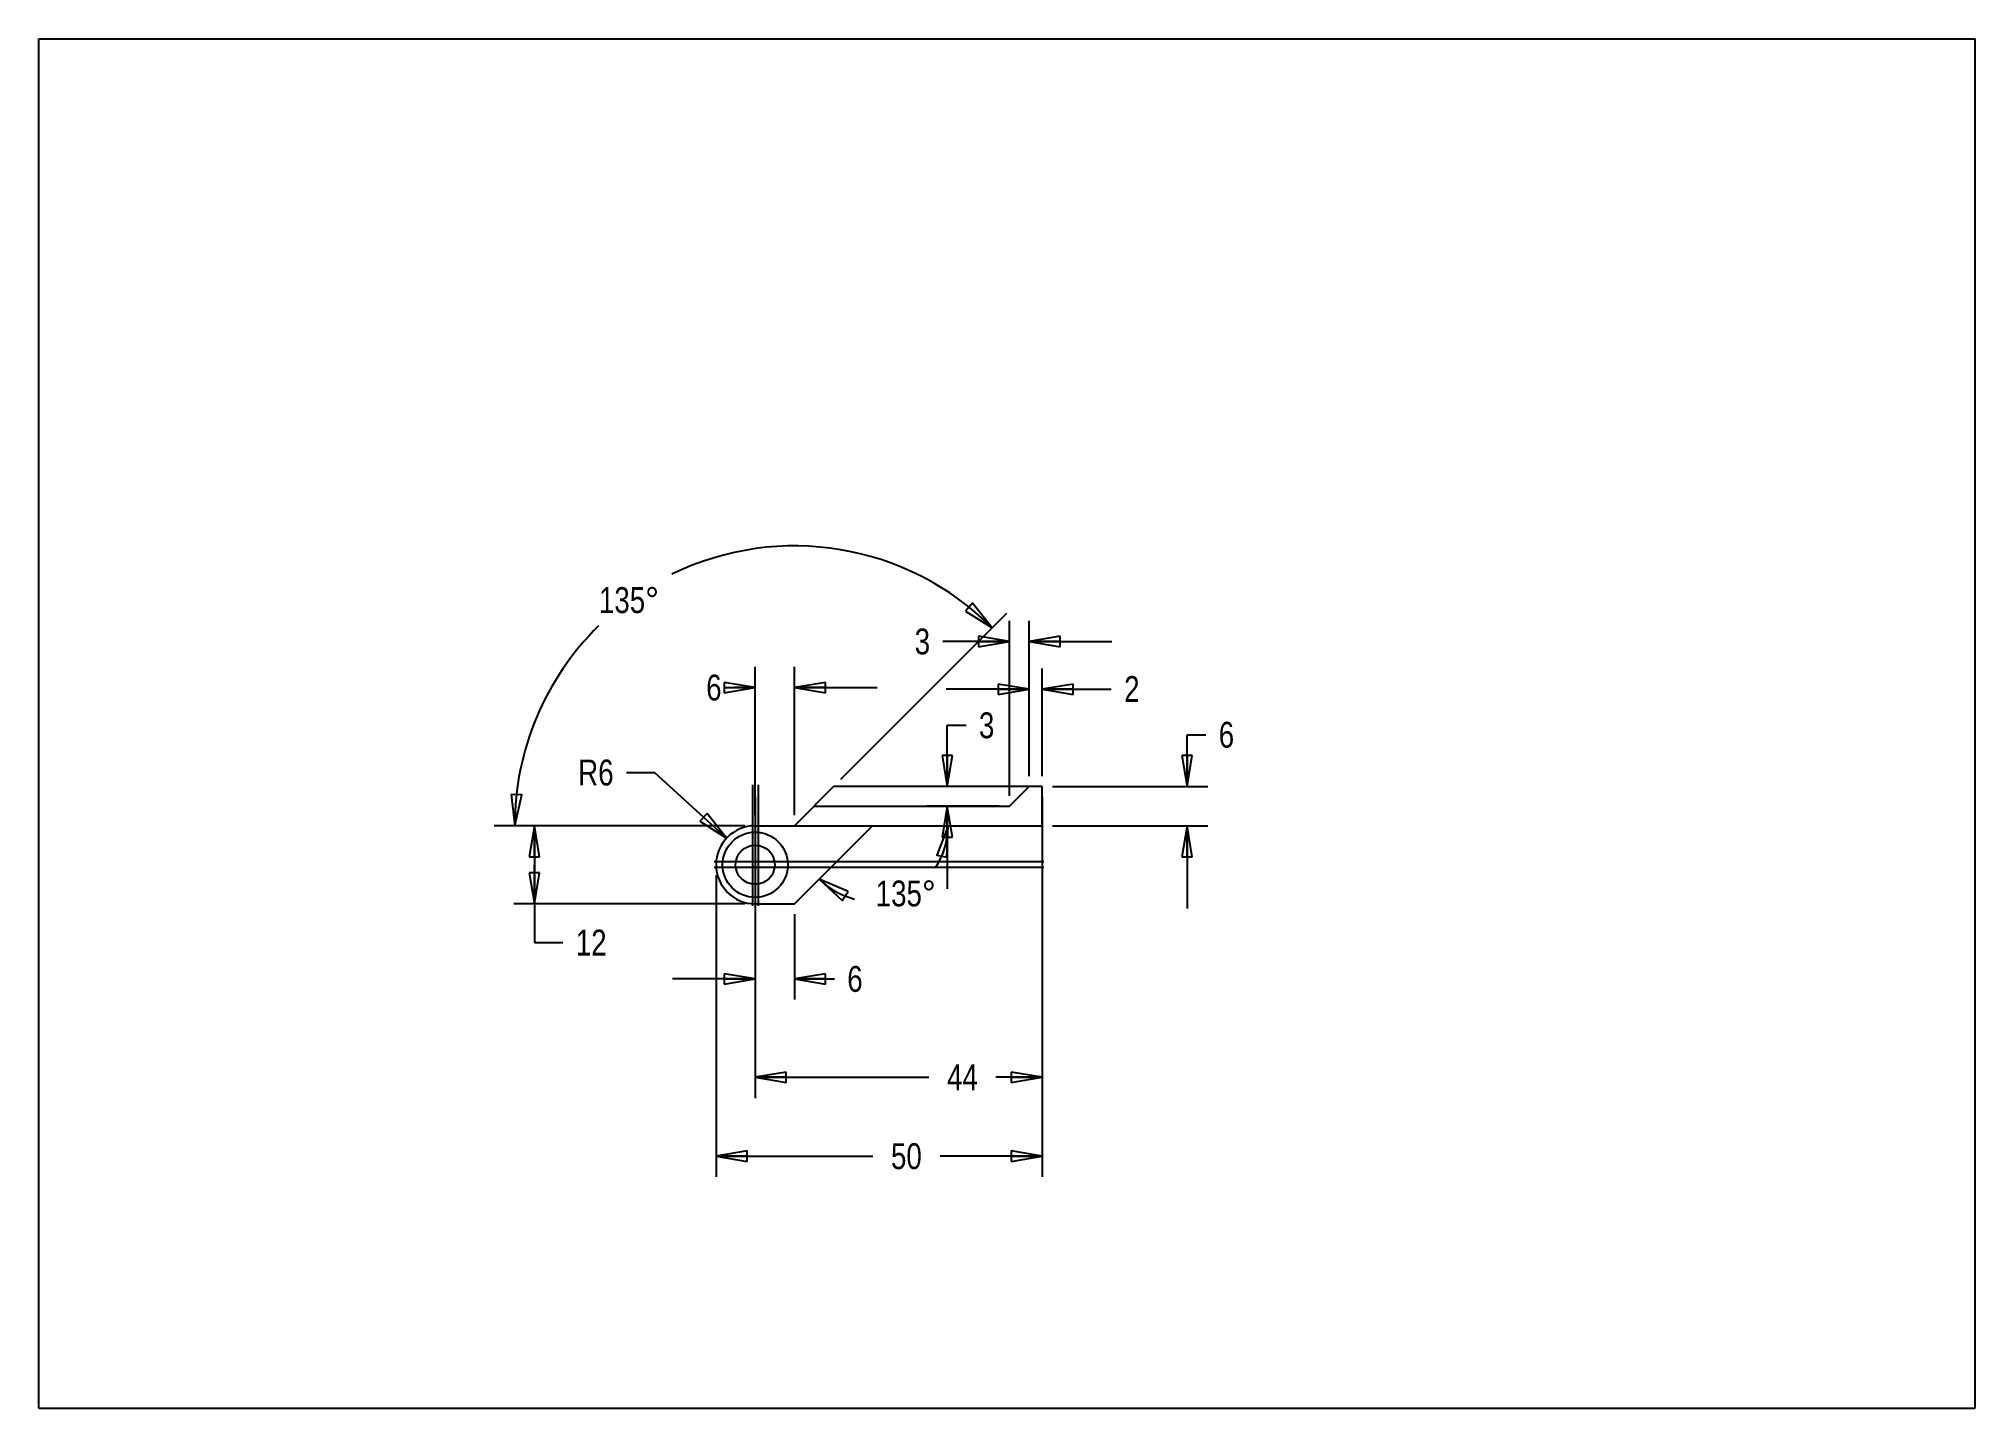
# Model space of a CAD drawing. Header units: inches. Extents: x 0 to 11.7, y 0 to 8.3.
import ezdxf

# ---------------------------------------------------------------- set-up
doc = ezdxf.new("R2010")
doc.units = ezdxf.units.IN
doc.header["$LTSCALE"] = 0.64311
doc.header["$MEASUREMENT"] = 0
doc.layers.get('0').update_dxf_attribs({"linetype": 'CONTINUOUS'})
doc.styles.get("Standard").update_dxf_attribs({"font": 'txt', "width": 0.8})
doc.dimstyles.new('DIMSTYLE_1', dxfattribs={"dimtxt": 0.15625, "dimasz": 0.1875, "dimexe": 0.125, "dimexo": 0.0625, "dimgap": 0.078125, "dimtad": 0, "dimtih": 1, "dimtoh": 1, "dimzin": 4, "dimdsep": 46, "dimtxsty": 'STANDARD', "dimblk": 'CLOSED', "dimblk1": 'CLOSED', "dimblk2": 'CLOSED', "dimcen": 0.09, "dimazin": 1, "dimtfac": 1, "dimtofl": 0, "dimtmove": 0, "dimatfit": 3, "dimldrblk": 'CLOSED', "dimfxl": 1, "dimtolj": 1, "dimtzin": 4, "dimarcsym": 0})
doc.dimstyles.new('DIMSTYLE_2', dxfattribs={"dimtxt": 0.15625, "dimasz": 0.1875, "dimexe": 0.125, "dimexo": 0.0625, "dimgap": 0.078125, "dimtad": 0, "dimtih": 1, "dimtoh": 1, "dimdec": 1, "dimzin": 4, "dimdsep": 46, "dimtxsty": 'STANDARD', "dimblk": 'CLOSED', "dimblk1": 'CLOSED', "dimblk2": 'CLOSED', "dimcen": 0.09, "dimazin": 1, "dimtfac": 1, "dimtofl": 0, "dimtmove": 0, "dimatfit": 3, "dimldrblk": 'CLOSED', "dimfxl": 1, "dimtolj": 1, "dimtzin": 4, "dimarcsym": 0})
doc.dimstyles.new('DIMSTYLE_3', dxfattribs={"dimtxt": 0.15625, "dimasz": 0.1875, "dimexe": 0.125, "dimexo": 0.0625, "dimgap": 0.09, "dimtad": 0, "dimtih": 1, "dimtoh": 1, "dimzin": 4, "dimdsep": 46, "dimtxsty": 'STANDARD', "dimblk": 'CLOSED', "dimblk1": 'CLOSED', "dimblk2": 'CLOSED', "dimcen": 0.09, "dimazin": 1, "dimtfac": 1, "dimtofl": 0, "dimtmove": 0, "dimatfit": 3, "dimldrblk": 'CLOSED', "dimfxl": 1, "dimtolj": 1, "dimtzin": 4, "dimarcsym": 0})

# ---------------------------------------------------------------- blocks, each defined once
blk = doc.blocks.new('_CLOSED')
at = {"color": 0, "linetype": 'BYBLOCK'}
for p, q in [((0, 0), (-1, 0.167)), ((-1, 0.167), (-1, -0.167)), ((-1, -0.167), (0, 0)), ((-1, 0), (0, 0))]:
    blk.add_line(p, q, dxfattribs=at)
blk = doc.blocks.new('*D0')
at = {"color": 2, "linetype": 'CONTINUOUS'}
for p, q in [((4.326, 2.982), (4.326, 2.467)), ((4.563, 2.982), (4.563, 2.467)), ((4.326, 2.592), (3.826, 2.592)), ((4.563, 2.592), (4.804, 2.592))]:
    blk.add_line(p, q, dxfattribs=at)
at = {"color": 2, "linetype": 'CONTINUOUS', "xscale": 0.1875, "yscale": 0.1875, "zscale": 0.1875}
blk.add_blockref('_CLOSED', (4.326, 2.592), dxfattribs=at)
at = {"color": 2, "linetype": 'CONTINUOUS', "xscale": 0.1875, "yscale": 0.1875, "zscale": 0.1875, "rotation": 180}
blk.add_blockref('_CLOSED', (4.563, 2.592), dxfattribs=at)
at = {"color": 2, "linetype": 'CONTINUOUS', "insert": (4.882, 2.67), "char_height": 0.156, "width": 0.125, "attachment_point": 1, "line_spacing_factor": 0.9}
blk.add_mtext('6', dxfattribs=at)
blk = doc.blocks.new('*D1')
at = {"color": 2, "linetype": 'CONTINUOUS'}
for p, q in [((6.934, 3.754), (6.934, 4.066)), ((6.934, 4.066), (7.047, 4.066)), ((6.121, 3.754), (7.059, 3.754)), ((6.121, 3.517), (7.059, 3.517)), ((6.934, 3.517), (6.934, 3.017))]:
    blk.add_line(p, q, dxfattribs=at)
at = {"color": 2, "linetype": 'CONTINUOUS', "xscale": 0.1875, "yscale": 0.1875, "zscale": 0.1875}
for p, rotation in [((6.934, 3.754), 270), ((6.934, 3.517), 90)]:
    blk.add_blockref('_CLOSED', p, dxfattribs=dict(at, rotation=rotation))
at = {"color": 2, "linetype": 'CONTINUOUS', "insert": (7.125, 4.144), "char_height": 0.156, "width": 0.125, "attachment_point": 1, "line_spacing_factor": 0.9}
blk.add_mtext('6', dxfattribs=at)
blk = doc.blocks.new('*D2')
at = {"color": 2, "linetype": 'CONTINUOUS'}
for p, q in [((4.326, 3.691), (4.326, 1.873)), ((6.059, 3.691), (6.059, 1.873)), ((4.326, 1.998), (5.374, 1.998)), ((6.059, 1.998), (5.78, 1.998))]:
    blk.add_line(p, q, dxfattribs=at)
at = {"color": 2, "linetype": 'CONTINUOUS', "xscale": 0.1875, "yscale": 0.1875, "zscale": 0.1875, "rotation": 180}
blk.add_blockref('_CLOSED', (4.326, 1.998), dxfattribs=at)
at = {"color": 2, "linetype": 'CONTINUOUS', "xscale": 0.1875, "yscale": 0.1875, "zscale": 0.1875}
blk.add_blockref('_CLOSED', (6.059, 1.998), dxfattribs=at)
at = {"color": 2, "linetype": 'CONTINUOUS', "insert": (5.577, 2.076), "char_height": 0.1562, "width": 0.25, "attachment_point": 2, "line_spacing_factor": 0.9}
blk.add_mtext('44', dxfattribs=at)
blk = doc.blocks.new('*D3')
at = {"color": 2, "linetype": 'CONTINUOUS'}
for p, q in [((4.326, 3.58), (4.326, 4.476)), ((4.563, 3.58), (4.563, 4.476)), ((4.326, 4.351), (4.201, 4.351)), ((4.563, 4.351), (5.063, 4.351))]:
    blk.add_line(p, q, dxfattribs=at)
at = {"color": 2, "linetype": 'CONTINUOUS', "xscale": 0.1875, "yscale": 0.1875, "zscale": 0.1875}
blk.add_blockref('_CLOSED', (4.326, 4.351), dxfattribs=at)
at = {"color": 2, "linetype": 'CONTINUOUS', "xscale": 0.1875, "yscale": 0.1875, "zscale": 0.1875, "rotation": 180}
blk.add_blockref('_CLOSED', (4.563, 4.351), dxfattribs=at)
at = {"color": 2, "linetype": 'CONTINUOUS', "insert": (4.123, 4.429), "char_height": 0.156, "width": 0.125, "attachment_point": 3, "line_spacing_factor": 0.9}
blk.add_mtext('6', dxfattribs=at)
blk = doc.blocks.new('*D4')
at = {"color": 2, "linetype": 'CONTINUOUS'}
for p, q in [((5.486, 3.754), (5.486, 4.123)), ((5.486, 4.123), (5.599, 4.123)), ((5.917, 3.754), (5.361, 3.754)), ((5.799, 3.635), (5.361, 3.635)), ((5.486, 3.635), (5.486, 3.135))]:
    blk.add_line(p, q, dxfattribs=at)
at = {"color": 2, "linetype": 'CONTINUOUS', "xscale": 0.1875, "yscale": 0.1875, "zscale": 0.1875}
for p, rotation in [((5.486, 3.754), 270), ((5.486, 3.635), 90)]:
    blk.add_blockref('_CLOSED', p, dxfattribs=dict(at, rotation=rotation))
at = {"color": 2, "linetype": 'CONTINUOUS', "insert": (5.677, 4.201), "char_height": 0.156, "width": 0.125, "attachment_point": 1, "line_spacing_factor": 0.9}
blk.add_mtext('3', dxfattribs=at)
blk = doc.blocks.new('*D5')
at = {"color": 2, "linetype": 'CONTINUOUS'}
for p, q in [((5.98, 3.816), (5.98, 4.466)), ((6.059, 3.816), (6.059, 4.466)), ((5.98, 4.341), (5.48, 4.341)), ((6.059, 4.341), (6.476, 4.341))]:
    blk.add_line(p, q, dxfattribs=at)
at = {"color": 2, "linetype": 'CONTINUOUS', "xscale": 0.1875, "yscale": 0.1875, "zscale": 0.1875}
blk.add_blockref('_CLOSED', (5.98, 4.341), dxfattribs=at)
at = {"color": 2, "linetype": 'CONTINUOUS', "xscale": 0.1875, "yscale": 0.1875, "zscale": 0.1875, "rotation": 180}
blk.add_blockref('_CLOSED', (6.059, 4.341), dxfattribs=at)
at = {"color": 2, "linetype": 'CONTINUOUS', "insert": (6.554, 4.42), "char_height": 0.156, "width": 0.125, "attachment_point": 1, "line_spacing_factor": 0.9}
blk.add_mtext('2', dxfattribs=at)
blk = doc.blocks.new('*D6')
at = {"color": 2, "linetype": 'CONTINUOUS'}
for p, q in [((5.862, 3.698), (5.862, 4.754)), ((5.98, 3.816), (5.98, 4.754)), ((5.862, 4.629), (5.46, 4.629)), ((5.98, 4.629), (6.48, 4.629))]:
    blk.add_line(p, q, dxfattribs=at)
at = {"color": 2, "linetype": 'CONTINUOUS', "xscale": 0.1875, "yscale": 0.1875, "zscale": 0.1875}
blk.add_blockref('_CLOSED', (5.862, 4.629), dxfattribs=at)
at = {"color": 2, "linetype": 'CONTINUOUS', "xscale": 0.1875, "yscale": 0.1875, "zscale": 0.1875, "rotation": 180}
blk.add_blockref('_CLOSED', (5.98, 4.629), dxfattribs=at)
at = {"color": 2, "linetype": 'CONTINUOUS', "insert": (5.382, 4.707), "char_height": 0.156, "width": 0.125, "attachment_point": 3, "line_spacing_factor": 0.9}
blk.add_mtext('3', dxfattribs=at)
blk = doc.blocks.new('*D7')
at = {"color": 2, "linetype": 'CONTINUOUS'}
for points in [[(5.483, 3.327), (5.491, 3.517), (5.422, 3.34), (5.483, 3.327)], [(4.887, 3.119), (4.713, 3.195), (4.852, 3.066), (4.887, 3.119)]]:
    blk.add_lwpolyline(points, dxfattribs=at)
for start, end in [(-33.7425, 0), (225, 256.2496)]:
    blk.add_arc((5.035, 3.517), 0.456, start, end, dxfattribs=at)
at = {"color": 2, "linetype": 'CONTINUOUS', "insert": (5.235, 3.186), "char_height": 0.15625, "width": 0.46085, "attachment_point": 2, "line_spacing_factor": 0.9}
blk.add_mtext('135\\fSymbol_ASME;{\\W1.0;°}', dxfattribs=at)
blk = doc.blocks.new('*D8')
at = {"color": 2, "linetype": 'CONTINUOUS'}
for p, q in [((4.264, 3.517), (2.868, 3.517)), ((2.993, 3.517), (2.993, 3.281)), ((2.993, 3.045), (2.993, 3.281)), ((2.993, 3.281), (2.993, 2.811)), ((4.264, 3.045), (2.868, 3.045)), ((2.993, 2.811), (3.165, 2.811))]:
    blk.add_line(p, q, dxfattribs=at)
at = {"color": 2, "linetype": 'CONTINUOUS', "xscale": 0.1875, "yscale": 0.1875, "zscale": 0.1875}
for p, rotation in [((2.993, 3.517), 90), ((2.993, 3.045), 270)]:
    blk.add_blockref('_CLOSED', p, dxfattribs=dict(at, rotation=rotation))
at = {"color": 2, "linetype": 'CONTINUOUS', "insert": (3.243, 2.889), "char_height": 0.1562, "width": 0.25, "attachment_point": 1, "line_spacing_factor": 0.9}
blk.add_mtext('12', dxfattribs=at)
blk = doc.blocks.new('*D9')
at = {"color": 2, "linetype": 'CONTINUOUS'}
for p, q in [((3.721, 3.837), (3.549, 3.837)), ((4.152, 3.441), (3.721, 3.837))]:
    blk.add_line(p, q, dxfattribs=at)
at = {"color": 2, "linetype": 'CONTINUOUS', "xscale": 0.1875, "yscale": 0.1875, "zscale": 0.1875, "rotation": 317.4225173655}
blk.add_blockref('_CLOSED', (4.152, 3.441), dxfattribs=at)
at = {"color": 2, "linetype": 'CONTINUOUS', "insert": (3.471, 3.916), "char_height": 0.1562, "width": 0.25, "attachment_point": 3, "line_spacing_factor": 0.9}
blk.add_mtext('R6', dxfattribs=at)
blk = doc.blocks.new('*D10')
at = {"color": 2, "linetype": 'CONTINUOUS'}
for p, q in [((4.843, 3.798), (5.845, 4.8)), ((4.264, 3.517), (2.749, 3.517))]:
    blk.add_line(p, q, dxfattribs=at)
for points in [[(5.596, 4.813), (5.756, 4.711), (5.638, 4.86), (5.596, 4.813)], [(2.853, 3.706), (2.874, 3.517), (2.916, 3.703), (2.853, 3.706)]]:
    blk.add_lwpolyline(points, dxfattribs=at)
for start, end in [(45, 115.9777), (134.4478, 180)]:
    blk.add_arc((4.563, 3.517), 1.689, start, end, dxfattribs=at)
at = {"color": 2, "linetype": 'CONTINUOUS', "insert": (3.564, 4.957), "char_height": 0.15625, "width": 0.46085, "attachment_point": 2, "line_spacing_factor": 0.9}
blk.add_mtext('135\\fSymbol_ASME;{\\W1.0;°}', dxfattribs=at)
blk = doc.blocks.new('*D11')
at = {"color": 2, "linetype": 'CONTINUOUS'}
for p, q in [((6.059, 3.455), (6.059, 1.397)), ((4.09, 3.219), (4.09, 1.397)), ((4.09, 1.522), (5.036, 1.522)), ((6.059, 1.522), (5.443, 1.522))]:
    blk.add_line(p, q, dxfattribs=at)
at = {"color": 2, "linetype": 'CONTINUOUS', "xscale": 0.1875, "yscale": 0.1875, "zscale": 0.1875, "rotation": 180}
blk.add_blockref('_CLOSED', (4.09, 1.522), dxfattribs=at)
at = {"color": 2, "linetype": 'CONTINUOUS', "xscale": 0.1875, "yscale": 0.1875, "zscale": 0.1875}
blk.add_blockref('_CLOSED', (6.059, 1.522), dxfattribs=at)
at = {"color": 2, "linetype": 'CONTINUOUS', "insert": (5.239, 1.6), "char_height": 0.1562, "width": 0.25, "attachment_point": 2, "line_spacing_factor": 0.9}
blk.add_mtext('50', dxfattribs=at)

msp = doc.modelspace()

# ---------------------------------------------------------------- linework, layer by layer
at = {"color": 7, "linetype": 'CONTINUOUS'}
for p, q in [((0, 0), (0, 8.268)), ((0, 8.268), (11.693, 8.268)), ((11.693, 0), (11.693, 8.268)), ((4.309, 3.764), (4.309, 3.034)), ((4.799, 3.754), (4.563, 3.517)), ((6.059, 3.754), (4.799, 3.754)), ((5.862, 3.635), (5.98, 3.754)), ((6.059, 3.517), (6.059, 3.754)), ((4.681, 3.635), (5.862, 3.635)), ((4.326, 3.517), (6.059, 3.517)), ((4.563, 3.045), (5.035, 3.517)), ((6.069, 3.264), (4.079, 3.264)), ((4.326, 3.045), (4.563, 3.045)), ((0, 0), (11.693, 0))]:
    msp.add_line(p, q, dxfattribs=at)
at = {"color": 9, "linetype": 'CONTINUOUS'}
for p, q in [((4.344, 3.764), (4.344, 3.034)), ((6.069, 3.299), (4.079, 3.299))]:
    msp.add_line(p, q, dxfattribs=at)
at = {"color": 7, "linetype": 'CONTINUOUS'}
for radius in [0.197, 0.118]:
    msp.add_circle((4.326, 3.281), radius, dxfattribs=at)
msp.add_arc((4.326, 3.281), 0.236, 90, 270, dxfattribs=at)

# ---------------------------------------------------------------- dimensions: what is measured, and where the dimension line sits
at = {"color": 2, "linetype": 'CONTINUOUS'}
for base, line1, line2, picture, middle in [((3.916, 5.077), ((4.787, 3.742), (4.799, 3.754)), ((4.343, 3.517), (4.326, 3.517)), '*D10', (3.564, 4.879)), ((5.20937, 3.09635), ((4.76014, 3.24255), (4.75692, 3.23933)), ((5.42365, 3.51739), (5.42821, 3.51739)), '*D7', (5.2352, 3.108))]:
    dim = msp.add_angular_dim_2l(base=base, line1=line1, line2=line2, dimstyle='DIMSTYLE_2', dxfattribs=at)
    dim.commit()
    dim.dimension.update_dxf_attribs({"geometry": picture, "text_midpoint": middle, "dimtype": 162})
for base, p1, p2, angle, picture, middle in [((5.862, 4.629), (5.98, 3.754), (5.862, 3.635), 180, '*D6', (5.323, 4.629)), ((5.98, 4.341), (6.059, 3.754), (5.98, 3.754), 180, '*D5', (6.617, 4.341)), ((5.486, 3.754), (5.862, 3.635), (5.98, 3.754), 90, '*D4', (5.744, 4.123)), ((6.934, 3.517), (6.059, 3.754), (6.059, 3.517), 270, '*D1', (7.188, 4.066)), ((2.993, 3.045), (4.326, 3.517), (4.326, 3.045), 270, '*D8', (3.384, 2.811)), ((4.09, 1.522), (6.059, 3.517), (4.09, 3.281), 180, '*D11', (5.239, 1.522))]:
    dim = msp.add_linear_dim(base=base, p1=p1, p2=p2, angle=angle, dimstyle='DIMSTYLE_1', dxfattribs=at)
    dim.commit()
    dim.dimension.update_dxf_attribs({"geometry": picture, "text_midpoint": middle, "dimtype": 160})
for base, p1, p2, picture, middle in [((4.563, 4.351), (4.326, 3.517), (4.563, 3.517), '*D3', (4.06, 4.351)), ((6.059, 1.998), (4.326, 3.754), (6.059, 3.754), '*D2', (5.581, 1.998)), ((4.563, 2.592), (4.326, 3.045), (4.563, 3.045), '*D0', (4.944, 2.592))]:
    dim = msp.add_linear_dim(base=base, p1=p1, p2=p2, dimstyle='DIMSTYLE_1', dxfattribs=at)
    dim.commit()
    dim.dimension.update_dxf_attribs({"geometry": picture, "text_midpoint": middle, "dimtype": 160})
dim = msp.add_radius_dim(center=(4.326, 3.281), mpoint=(4.152, 3.441), text='R<>', dimstyle='DIMSTYLE_3', override={"dimpost": '<>'}, dxfattribs=at)
dim.commit()
dim.dimension.update_dxf_attribs({"geometry": '*D9', "text_midpoint": (3.346, 3.837), "dimtype": 164})

doc.saveas('drawing.dxf')
